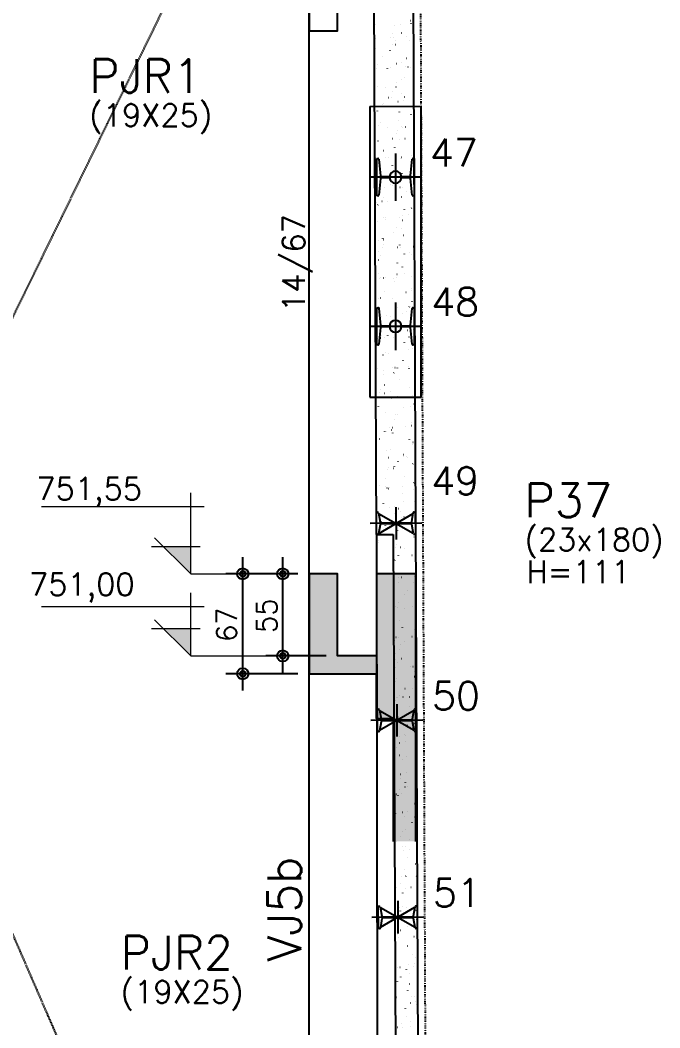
# Model space of a CAD drawing. Extents: x -40810 to 33675, y -2018 to 21213.
# Drawn here: x 18177 to 18606, y 663 to 1338 of the extents above; entities that cross this region are included whole.
import ezdxf

# ---------------------------------------------------------------- set-up
doc = ezdxf.new("R2010")
doc.units = 0
doc.linetypes.add('ESTILO_TQS_0003', pattern=[1.5, 0.5, -0.4, 0.1, -0.5])
doc.linetypes.add('TRAZO_HUECO', pattern=[0.75, 0.5, -0.25])
doc.layers.get('0').update_dxf_attribs({"color": 1, "lineweight": 9})
for name, color, linetype in [('1', 5, 'Continuous'), ('12', 3, 'Continuous'), ('18', 9, 'Continuous'), ('19', 5, 'Continuous'), ('20', 4, 'Continuous'), ('24', 5, 'ESTILO_TQS_0003'), ('241', 7, 'TRAZO_HUECO'), ('26', 1, 'Continuous'), ('30', 15, 'Continuous'), ('32', 4, 'Continuous'), ('4', 2, 'Continuous'), ('49', 20, 'Continuous'), ('51', 6, 'Continuous'), ('52', 21, 'Continuous'), ('8', 5, 'Continuous'), ('9', 3, 'Continuous')]:
    doc.layers.add(name, color=color, linetype=linetype)
doc.styles.get("Standard").update_dxf_attribs({"font": 'romans.shx', "width": 0.8})

# ---------------------------------------------------------------- blocks, each defined once
blk = doc.blocks.new('_H9EFD498501-003')
for p, q in [((3958.693888, 1806.747219), (3958.693888, 1806.747219)), ((3958.693888, 1806.747219), (3958.693888, 1806.747219)), ((3958.693888, 1806.747219), (3958.693888, 1806.747219)), ((3959.634405, 1804.037792), (3959.644194, 1804.11215)), ((3972.375254, 1803.697613), (3972.448476, 1803.713846)), ((3976.036364, 1804.509261), (3976.109586, 1804.525494)), ((3983.042066, 1806.852694), (3983.087723, 1806.912195)), ((3983.472821, 1805.029741), (3983.482611, 1805.104099)), ((3958.721222, 1800.670587), (3958.721222, 1800.670587)), ((3958.721222, 1800.670587), (3958.721222, 1800.670587)), ((3958.721222, 1800.670587), (3958.721222, 1800.670587)), ((3958.736746, 1797.219398), (3958.736746, 1797.219398)), ((3958.736746, 1797.219398), (3958.736746, 1797.219398)), ((3970.721508, 1798.213305), (3970.731298, 1798.287664)), ((3976.787043, 1798.700988), (3976.8327, 1798.76049)), ((3958.746553, 1795.039259), (3958.746553, 1795.039259)), ((3958.746553, 1795.039259), (3958.746553, 1795.039259)), ((3959.707538, 1795.081217), (3959.782466, 1795.084488)), ((3969.822901, 1795.522863), (3969.89783, 1795.526135)), ((3970.646162, 1790.698036), (3970.691819, 1790.757538)), ((3971.696116, 1795.604649), (3971.771045, 1795.607921)), ((3972.73114, 1790.885953), (3972.804362, 1790.902186)), ((3973.04316, 1793.821865), (3973.088817, 1793.881367)), ((3980.537693, 1795.990681), (3980.612622, 1795.993953)), ((3981.984822, 1793.727269), (3981.994612, 1793.801627)), ((3958.779149, 1787.792871), (3958.779149, 1787.792871)), ((3959.551144, 1787.964018), (3959.624366, 1787.980251)), ((3969.23351, 1786.910834), (3969.243299, 1786.985192)), ((3960.647255, 1777.667208), (3960.692912, 1777.726709)), ((3964.391138, 1782.546331), (3964.436795, 1782.605832)), ((3973.453138, 1778.155459), (3973.52636, 1778.171692)), ((3977.114248, 1778.967107), (3977.18747, 1778.98334)), ((3980.394035, 1781.644035), (3980.403824, 1781.718393)), ((3958.835319, 1775.305846), (3958.835319, 1775.305846)), ((3958.835319, 1775.305846), (3958.835319, 1775.305846)), ((3958.835319, 1775.305846), (3958.835319, 1775.305846)), ((3958.836969, 1774.939072), (3958.836969, 1774.939072)), ((3958.837076, 1774.915156), (3958.837076, 1774.915156)), ((3958.837076, 1774.915156), (3958.837076, 1774.915156)), ((3958.837076, 1774.915156), (3958.837076, 1774.915156)), ((3960.4083, 1775.007678), (3960.483229, 1775.01095)), ((3967.642722, 1774.8276), (3967.652511, 1774.901958)), ((3969.249877, 1775.39371), (3969.324806, 1775.396981)), ((3979.36524, 1775.835356), (3979.440169, 1775.838627)), ((3981.238456, 1775.917142), (3981.313384, 1775.920414)), ((3983.217296, 1775.455368), (3983.262953, 1775.51487)), ((3973.809024, 1765.343799), (3973.882247, 1765.360032)), ((3976.962272, 1767.303662), (3977.00793, 1767.363164)), ((3978.729826, 1769.003113), (3978.739615, 1769.077471)), ((3958.895004, 1762.03744), (3958.895004, 1762.03744)), ((3960.629028, 1762.421864), (3960.702251, 1762.438097)), ((3965.978513, 1762.186678), (3965.988302, 1762.261036)), ((3970.821392, 1759.300711), (3970.867049, 1759.360212)), ((3973.21839, 1762.424539), (3973.264047, 1762.484041)), ((3977.241827, 1757.700641), (3977.251616, 1757.775)), ((3958.927385, 1754.838885), (3958.927385, 1754.838885)), ((3958.927385, 1754.838885), (3958.927385, 1754.838885)), ((3958.927385, 1754.838885), (3958.927385, 1754.838885)), ((3964.490514, 1750.884206), (3964.500304, 1750.958565)), ((3964.566368, 1751.149005), (3964.612025, 1751.208507)), ((3968.077424, 1755.238385), (3968.152353, 1755.241656)), ((3969.950639, 1755.320171), (3970.025568, 1755.323442)), ((3974.531022, 1752.613304), (3974.604244, 1752.629537)), ((3978.192132, 1753.424953), (3978.265354, 1753.441186)), ((3978.792216, 1755.706203), (3978.867145, 1755.709474)), ((3958.952931, 1749.159725), (3958.952931, 1749.159725)), ((3958.952931, 1749.159725), (3958.952931, 1749.159725)), ((3958.952931, 1749.159725), (3958.952931, 1749.159725)), ((3958.97675, 1743.864474), (3958.97675, 1743.864474)), ((3958.97675, 1743.864474), (3958.97675, 1743.864474)), ((3958.97675, 1743.864474), (3958.97675, 1743.864474)), ((3960.822485, 1746.269882), (3960.868142, 1746.329384)), ((3975.651039, 1745.617407), (3975.660828, 1745.691766)), ((3983.392526, 1744.058042), (3983.438183, 1744.117544)), ((3959.010858, 1736.282009), (3959.010858, 1736.282009)), ((3961.706912, 1736.87971), (3961.780135, 1736.895943)), ((3962.899726, 1738.800972), (3962.909516, 1738.87533)), ((3974.886909, 1739.801645), (3974.960131, 1739.817878)), ((3977.137502, 1735.906337), (3977.183159, 1735.965838)), ((3959.017801, 1734.738698), (3959.017801, 1734.738698)), ((3959.017801, 1734.738698), (3959.017801, 1734.738698)), ((3967.5044, 1735.109231), (3967.579329, 1735.112503)), ((3973.393619, 1731.027214), (3973.439277, 1731.086715)), ((3973.98683, 1732.976485), (3973.99662, 1733.050844)), ((3977.619763, 1735.550877), (3977.694692, 1735.554149)), ((3979.492979, 1735.632664), (3979.567907, 1735.635935)), ((3959.068786, 1723.404294), (3959.068786, 1723.404294)), ((3959.068786, 1723.404294), (3959.068786, 1723.404294)), ((3959.068786, 1723.404294), (3959.068786, 1723.404294)), ((3961.235517, 1726.16005), (3961.245307, 1726.234408)), ((3970.996621, 1727.903385), (3971.042278, 1727.962887)), ((3975.608906, 1727.07115), (3975.682128, 1727.087383)), ((3979.270016, 1727.882799), (3979.343238, 1727.899032)), ((3964.741598, 1719.751679), (3964.787255, 1719.811181)), ((3972.498831, 1721.674014), (3972.508621, 1721.748372)), ((3983.659356, 1716.407215), (3983.669146, 1716.481573)), ((3959.108216, 1714.638511), (3959.108216, 1714.638511)), ((3959.108216, 1714.638511), (3959.108216, 1714.638511)), ((3959.108216, 1714.638511), (3959.108216, 1714.638511)), ((3959.118182, 1712.423101), (3959.118182, 1712.423101)), ((3959.118182, 1712.423101), (3959.118182, 1712.423101)), ((3959.118182, 1712.423101), (3959.118182, 1712.423101)), ((3959.126713, 1710.526578), (3959.196909, 1710.54214)), ((3959.128385, 1710.154792), (3959.128385, 1710.154792)), ((3959.128385, 1710.154792), (3959.128385, 1710.154792)), ((3959.128385, 1710.154792), (3959.128385, 1710.154792)), ((3959.747519, 1714.857579), (3959.757308, 1714.931937)), ((3960.997715, 1714.872556), (3961.043372, 1714.932058)), ((3962.784797, 1711.337556), (3962.858019, 1711.353789)), ((3966.331947, 1714.953906), (3966.406876, 1714.957178)), ((3968.205162, 1715.035692), (3968.280091, 1715.038964)), ((3970.908043, 1709.59078), (3970.917833, 1709.665138)), ((3975.964793, 1714.259491), (3976.038015, 1714.275724)), ((3977.046739, 1715.421724), (3977.121668, 1715.424995)), ((3983.567756, 1712.660717), (3983.613413, 1712.720218)), ((3977.312732, 1704.509011), (3977.358389, 1704.568513)), ((3980.3479, 1702.340645), (3980.421123, 1702.356877)), ((3981.995147, 1703.766293), (3982.004937, 1703.840651)), ((3959.18464, 1697.648863), (3959.18464, 1697.648863)), ((3959.18464, 1697.648863), (3959.18464, 1697.648863)), ((3959.479573, 1697.714248), (3959.552795, 1697.730481)), ((3969.243835, 1696.949858), (3969.253624, 1697.024216)), ((3971.171851, 1696.506059), (3971.217508, 1696.565561)), ((3973.568849, 1699.629888), (3973.614506, 1699.68939)), ((3975.874286, 1695.266399), (3975.949215, 1695.26967)), ((3976.68679, 1701.528996), (3976.760012, 1701.545229)), ((3977.747502, 1695.348185), (3977.82243, 1695.351457)), ((3959.198632, 1694.538324), (3959.198632, 1694.538324)), ((3959.198632, 1694.538324), (3959.198632, 1694.538324)), ((3965.758923, 1694.824753), (3965.833852, 1694.828024)), ((3977.042677, 1688.717336), (3977.115899, 1688.733569)), ((3980.507149, 1692.463821), (3980.516938, 1692.53818)), ((3959.242567, 1684.771147), (3959.242567, 1684.771147)), ((3959.242567, 1684.771147), (3959.242567, 1684.771147)), ((3959.242567, 1684.771147), (3959.242567, 1684.771147)), ((3960.201571, 1684.983753), (3960.274793, 1684.999986)), ((3961.172945, 1683.475231), (3961.218602, 1683.534732)), ((3963.862681, 1685.795402), (3963.935903, 1685.811635)), ((3964.916828, 1688.354354), (3964.962485, 1688.413855)), ((3967.755836, 1685.647386), (3967.765625, 1685.721745)), ((3959.259613, 1680.981729), (3959.259613, 1680.981729)), ((3959.259613, 1680.981729), (3959.259613, 1680.981729)), ((3959.259613, 1680.981729), (3959.259613, 1680.981729)), ((3975.301262, 1675.137245), (3975.376191, 1675.140517)), ((3977.764674, 1675.986842), (3977.837897, 1676.003075)), ((3978.916361, 1680.380587), (3978.92615, 1680.454946)), ((3981.425784, 1676.79849), (3981.499007, 1676.814723)), ((3983.742986, 1681.263391), (3983.788643, 1681.322893)), ((3959.289048, 1674.438137), (3959.289048, 1674.438137)), ((3959.289048, 1674.438137), (3959.289048, 1674.438137)), ((3959.289048, 1674.438137), (3959.289048, 1674.438137)), ((3959.300495, 1671.893432), (3959.300495, 1671.893432)), ((3959.300495, 1671.893432), (3959.300495, 1671.893432)), ((3960.557457, 1672.172094), (3960.63068, 1672.188327)), ((3964.58647, 1674.669428), (3964.661399, 1674.672699)), ((3966.165048, 1673.564152), (3966.174837, 1673.63851)), ((3966.459685, 1674.751214), (3966.534614, 1674.754485)), ((3973.744079, 1668.232563), (3973.789736, 1668.292064)), ((3977.487962, 1673.111686), (3977.533619, 1673.171187)), ((3971.347081, 1665.108734), (3971.392738, 1665.168235)), ((3977.252152, 1667.739665), (3977.261941, 1667.814024)), ((3978.120561, 1663.175182), (3978.193783, 1663.191415)), ((3959.358422, 1659.015716), (3959.358422, 1659.015716)), ((3959.358422, 1659.015716), (3959.358422, 1659.015716)), ((3959.358422, 1659.015716), (3959.358422, 1659.015716)), ((3961.279455, 1659.441599), (3961.352677, 1659.457832)), ((3964.500839, 1660.92323), (3964.510628, 1660.997588)), ((3964.940565, 1660.253247), (3965.013787, 1660.26948)), ((3965.092057, 1656.957028), (3965.137714, 1657.01653)), ((3974.128809, 1654.98192), (3974.203738, 1654.985192)), ((3975.764153, 1656.437194), (3975.773942, 1656.511552)), ((3976.002025, 1655.063707), (3976.076953, 1655.066978)), ((3984.843601, 1655.449738), (3984.91853, 1655.45301)), ((3959.379464, 1654.33795), (3959.379464, 1654.33795)), ((3959.379464, 1654.33795), (3959.379464, 1654.33795)), ((3959.401045, 1649.540356), (3959.401045, 1649.540356)), ((3959.401045, 1649.540356), (3959.401045, 1649.540356)), ((3959.401045, 1649.540356), (3959.401045, 1649.540356)), ((3961.348175, 1652.077905), (3961.393832, 1652.137407)), ((3963.01284, 1649.620758), (3963.02263, 1649.695117)), ((3964.013446, 1654.540274), (3964.088375, 1654.543546)), ((3978.842559, 1650.444688), (3978.915781, 1650.460921)), ((3982.503669, 1651.256336), (3982.576891, 1651.272569)), ((3983.918215, 1649.866065), (3983.963873, 1649.925567)), ((3959.416349, 1646.138001), (3959.416349, 1646.138001)), ((3959.416349, 1646.138001), (3959.416349, 1646.138001)), ((3961.635341, 1646.629939), (3961.708564, 1646.646172)), ((3974.173365, 1644.35396), (3974.183155, 1644.428318)), ((3977.663192, 1641.71436), (3977.708849, 1641.773861)), ((3961.422052, 1637.537524), (3961.431842, 1637.611883)), ((3964.714208, 1634.466735), (3964.789137, 1634.470007)), ((3966.018449, 1634.711093), (3966.091671, 1634.727326)), ((3973.555785, 1634.852767), (3973.630714, 1634.856038)), ((3973.919309, 1636.835237), (3973.964966, 1636.894738)), ((3979.198445, 1637.633028), (3979.271667, 1637.649261)), ((3983.671148, 1635.294413), (3983.746077, 1635.297685)), ((3985.260469, 1638.529473), (3985.270258, 1638.603831)), ((3959.46988, 1634.237763), (3959.46988, 1634.237763)), ((3959.46988, 1634.237763), (3959.46988, 1634.237763)), ((3959.46988, 1634.237763), (3959.46988, 1634.237763)), ((3959.474276, 1633.260285), (3959.474276, 1633.260285)), ((3959.474276, 1633.260285), (3959.474276, 1633.260285)), ((3959.474276, 1633.260285), (3959.474276, 1633.260285)), ((3962.357339, 1633.899445), (3962.430561, 1633.915678)), ((3962.840993, 1634.384949), (3962.915922, 1634.38822)), ((3971.522311, 1633.711408), (3971.567968, 1633.77091)), ((3972.509156, 1631.713038), (3972.518946, 1631.787396)), ((3959.520024, 1623.090185), (3959.520024, 1623.090185)), ((3959.757844, 1624.896602), (3959.767633, 1624.970961)), ((3962.713226, 1621.087785), (3962.786448, 1621.104018)), ((3965.267287, 1625.559703), (3965.312944, 1625.619204)), ((3979.920443, 1624.902533), (3979.993665, 1624.918766)), ((3983.581553, 1625.714182), (3983.654775, 1625.730415)), ((3983.77247, 1627.227001), (3983.78226, 1627.30136)), ((3959.532204, 1620.38257), (3959.532204, 1620.38257)), ((3959.532204, 1620.38257), (3959.532204, 1620.38257)), ((3959.542476, 1618.098983), (3959.542476, 1618.098983)), ((3959.542476, 1618.098983), (3959.542476, 1618.098983)), ((3959.542476, 1618.098983), (3959.542476, 1618.098983)), ((3961.523404, 1620.680579), (3961.569062, 1620.740081)), ((3962.267969, 1614.255796), (3962.342897, 1614.259067)), ((3971.021158, 1620.410566), (3971.030947, 1620.484924)), ((3972.383332, 1614.697442), (3972.458261, 1614.700713)), ((3974.256548, 1614.779228), (3974.331476, 1614.7825)), ((3982.181682, 1615.143767), (3982.191472, 1615.218125)), ((3983.098124, 1615.16526), (3983.173053, 1615.168531)), ((3984.093445, 1618.46874), (3984.139102, 1618.528241)), ((3959.560295, 1614.137576), (3959.560295, 1614.137576)), ((3959.560295, 1614.137576), (3959.560295, 1614.137576)), ((3959.590131, 1607.504854), (3959.590131, 1607.504854)), ((3959.590131, 1607.504854), (3959.590131, 1607.504854)), ((3959.590131, 1607.504854), (3959.590131, 1607.504854)), ((3963.435223, 1608.35729), (3963.508445, 1608.373523)), ((3967.096333, 1609.168939), (3967.169555, 1609.185172)), ((3969.43037, 1608.327332), (3969.440159, 1608.40169)), ((3977.838422, 1610.317034), (3977.884079, 1610.376536)), ((3980.276329, 1612.090874), (3980.349552, 1612.107107)), ((3971.697541, 1602.314082), (3971.743198, 1602.373584)), ((3974.094539, 1605.437911), (3974.140196, 1605.497413)), ((3980.517473, 1602.502845), (3980.527263, 1602.577204)), ((3959.648058, 1594.627139), (3959.648058, 1594.627139)), ((3959.648058, 1594.627139), (3959.648058, 1594.627139)), ((3959.650711, 1594.037389), (3959.650711, 1594.037389)), ((3959.650711, 1594.037389), (3959.650711, 1594.037389)), ((3959.650711, 1594.037389), (3959.650711, 1594.037389)), ((3961.095516, 1594.10047), (3961.170444, 1594.103742)), ((3962.968731, 1594.182257), (3963.04366, 1594.185528)), ((3963.79111, 1595.545631), (3963.864332, 1595.561864)), ((3965.442517, 1594.162377), (3965.488174, 1594.221878)), ((3967.766161, 1595.68641), (3967.77595, 1595.760768)), ((3971.810308, 1594.568288), (3971.885237, 1594.57156)), ((3980.998327, 1599.360379), (3981.071549, 1599.376612)), ((3981.925671, 1595.009935), (3982.0006, 1595.013206)), ((3983.798887, 1595.091721), (3983.873815, 1595.094992)), ((3984.659437, 1600.172028), (3984.732659, 1600.188261)), ((3961.698634, 1589.283254), (3961.744291, 1589.342755)), ((3979.029475, 1591.200374), (3979.039264, 1591.274732)), ((3959.683907, 1586.657611), (3959.683907, 1586.657611)), ((3959.683907, 1586.657611), (3959.683907, 1586.657611)), ((3959.683907, 1586.657611), (3959.683907, 1586.657611)), ((3959.705986, 1581.749423), (3959.705986, 1581.749423)), ((3959.705986, 1581.749423), (3959.705986, 1581.749423)), ((3959.705986, 1581.749423), (3959.705986, 1581.749423)), ((3964.513107, 1582.815136), (3964.58633, 1582.831369)), ((3966.278162, 1584.383938), (3966.287951, 1584.458297)), ((3968.174217, 1583.626785), (3968.24744, 1583.643018)), ((3981.354213, 1586.54872), (3981.427436, 1586.564953)), ((3984.268675, 1587.071414), (3984.314332, 1587.130916)), ((3959.741127, 1573.937202), (3959.741127, 1573.937202)), ((3959.741127, 1573.937202), (3959.741127, 1573.937202)), ((3960.522492, 1573.971317), (3960.59742, 1573.974588)), ((3970.637855, 1574.412963), (3970.712784, 1574.416235)), ((3972.51107, 1574.49475), (3972.585999, 1574.498021)), ((3974.269769, 1574.040586), (3974.315426, 1574.100087)), ((3977.438687, 1579.117139), (3977.448476, 1579.191498)), ((3978.013651, 1578.919709), (3978.059309, 1578.97921)), ((3981.352647, 1574.880781), (3981.427576, 1574.884053)), ((3982.076211, 1573.818225), (3982.149433, 1573.834458)), ((3985.737321, 1574.629873), (3985.738248, 1574.630079)), ((3959.763913, 1568.871707), (3959.763913, 1568.871707)), ((3959.763913, 1568.871707), (3959.763913, 1568.871707)), ((3964.687374, 1572.300704), (3964.697164, 1572.375063)), ((3964.868994, 1570.003477), (3964.942216, 1570.01971)), ((3971.872771, 1570.916757), (3971.918428, 1570.976258)), ((3965.617747, 1562.765051), (3965.663404, 1562.824553)), ((3975.774478, 1566.476217), (3975.784267, 1566.550576)), ((3982.432098, 1561.006565), (3982.50532, 1561.022798)), ((3959.82184, 1555.993992), (3959.82184, 1555.993992)), ((3959.82184, 1555.993992), (3959.82184, 1555.993992)), ((3959.82184, 1555.993992), (3959.82184, 1555.993992)), ((3959.825339, 1555.216238), (3959.825339, 1555.216238)), ((3959.825339, 1555.216238), (3959.825339, 1555.216238)), ((3959.825339, 1555.216238), (3959.825339, 1555.216238)), ((3959.831543, 1553.837015), (3959.831543, 1553.837015)), ((3961.223254, 1553.897778), (3961.298183, 1553.90105)), ((3961.873864, 1557.885928), (3961.919521, 1557.94543)), ((3963.023165, 1559.659782), (3963.032955, 1559.734141)), ((3965.590992, 1557.272982), (3965.664214, 1557.289215)), ((3969.252102, 1558.084631), (3969.325324, 1558.100864)), ((3970.064831, 1554.28381), (3970.13976, 1554.287081)), ((3974.286479, 1555.173746), (3974.296269, 1555.248104)), ((3980.180194, 1554.725456), (3980.255123, 1554.728728)), ((3982.05341, 1554.807242), (3982.128338, 1554.810514)), ((3984.443905, 1555.674089), (3984.489562, 1555.73359)), ((3961.535166, 1548.357311), (3961.544956, 1548.431669)), ((3978.188881, 1547.522383), (3978.234538, 1547.581885)), ((3983.154095, 1548.276071), (3983.227317, 1548.292304)), ((3985.447004, 1549.906947), (3985.456793, 1549.981305)), ((3959.879767, 1543.116276), (3959.879767, 1543.116276)), ((3959.879767, 1543.116276), (3959.879767, 1543.116276)), ((3965.946878, 1544.461322), (3966.0201, 1544.477555)), ((3972.695691, 1543.090512), (3972.705481, 1543.16487)), ((3974.444999, 1542.64326), (3974.490656, 1542.702761)), ((3959.911663, 1536.025579), (3959.911663, 1536.025579)), ((3959.911663, 1536.025579), (3959.911663, 1536.025579)), ((3959.921959, 1533.736828), (3959.921959, 1533.736828)), ((3959.921959, 1533.736828), (3959.921959, 1533.736828)), ((3959.921959, 1533.736828), (3959.921959, 1533.736828)), ((3959.944379, 1536.274077), (3959.954168, 1536.348435)), ((3968.892378, 1534.128485), (3968.967307, 1534.131756)), ((3970.765593, 1534.210271), (3970.840522, 1534.213543)), ((3972.048, 1539.519431), (3972.093658, 1539.578933)), ((3979.60717, 1534.596303), (3979.682099, 1534.599574)), ((3983.509982, 1535.464411), (3983.583204, 1535.480644)), ((3983.782795, 1537.266025), (3983.792584, 1537.340383)), ((3959.937695, 1530.238561), (3959.937695, 1530.238561)), ((3959.937695, 1530.238561), (3959.937695, 1530.238561)), ((3959.937695, 1530.238561), (3959.937695, 1530.238561)), ((3962.049094, 1526.488603), (3962.094751, 1526.548104)), ((3965.792977, 1531.367726), (3965.838634, 1531.427227)), ((3966.668876, 1531.730828), (3966.742098, 1531.747061)), ((3970.329986, 1532.542476), (3970.403208, 1532.558709)), ((3971.031482, 1530.44959), (3971.041272, 1530.523948)), ((3959.96677, 1523.774865), (3959.96677, 1523.774865)), ((3959.96677, 1523.774865), (3959.96677, 1523.774865)), ((3959.96677, 1523.774865), (3959.96677, 1523.774865)), ((3982.294796, 1525.963554), (3982.304586, 1526.037912)), ((3984.231979, 1522.733916), (3984.305202, 1522.750149)), ((3984.619135, 1524.276763), (3984.664792, 1524.336264)), ((3959.995622, 1517.360845), (3959.995622, 1517.360845)), ((3959.995622, 1517.360845), (3959.995622, 1517.360845)), ((3960.012374, 1513.636641), (3960.012374, 1513.636641)), ((3960.012374, 1513.636641), (3960.012374, 1513.636641)), ((3967.024762, 1518.919168), (3967.097984, 1518.935401)), ((3968.319354, 1513.999331), (3968.394283, 1514.002603)), ((3969.543484, 1519.147118), (3969.553273, 1519.221477)), ((3978.364111, 1516.125057), (3978.409768, 1516.184559)), ((3978.434717, 1514.440978), (3978.509646, 1514.444249)), ((3980.307933, 1514.522764), (3980.382861, 1514.526035)), ((3980.704008, 1513.880319), (3980.713798, 1513.954678)), ((3967.74676, 1506.188674), (3967.819982, 1506.204907)), ((3967.952696, 1507.063884), (3967.962485, 1507.138243)), ((3971.40787, 1507.000322), (3971.481092, 1507.016555)), ((3972.22323, 1508.122106), (3972.268887, 1508.181607)), ((3974.620228, 1511.245934), (3974.665885, 1511.305436)), ((3984.587866, 1509.922257), (3984.661088, 1509.93849)), ((3960.053549, 1504.48313), (3960.053549, 1504.48313)), ((3960.053549, 1504.48313), (3960.053549, 1504.48313)), ((3960.053549, 1504.48313), (3960.053549, 1504.48313)), ((3965.968207, 1499.9704), (3966.013864, 1500.029901)), ((3979.039799, 1501.239397), (3979.049589, 1501.313756)), ((3960.10279, 1493.536454), (3960.10279, 1493.536454)), ((3960.10279, 1493.536454), (3960.10279, 1493.536454)), ((3960.10279, 1493.536454), (3960.10279, 1493.536454)), ((3962.224324, 1495.091277), (3962.269981, 1495.150778)), ((3966.288487, 1494.422962), (3966.298276, 1494.497321)), ((3967.146901, 1493.844006), (3967.22183, 1493.847278)), ((3968.102646, 1493.377014), (3968.175869, 1493.393247)), ((3969.020116, 1493.925793), (3969.095045, 1493.929064)), ((3977.861693, 1494.311824), (3977.936622, 1494.315096)), ((3984.794365, 1492.879437), (3984.840022, 1492.938939)), ((3985.309864, 1497.191762), (3985.383086, 1497.207995)), ((3960.108201, 1492.333493), (3960.108201, 1492.333493)), ((3960.108201, 1492.333493), (3960.108201, 1492.333493)), ((3960.108201, 1492.333493), (3960.108201, 1492.333493)), ((3960.111476, 1491.605414), (3960.111476, 1491.605414)), ((3960.111476, 1491.605414), (3960.111476, 1491.605414)), ((3977.551801, 1489.936926), (3977.56159, 1490.011284)), ((3964.800488, 1483.120491), (3964.810278, 1483.194849)), ((3968.824644, 1480.646519), (3968.897866, 1480.662752)), ((3972.485754, 1481.458168), (3972.558976, 1481.474401)), ((3974.795458, 1479.848609), (3974.841115, 1479.90811)), ((3978.539341, 1484.727732), (3978.584998, 1484.787233)), ((3985.66575, 1484.380103), (3985.738972, 1484.396336)), ((3960.169404, 1478.727699), (3960.169404, 1478.727699)), ((3960.169404, 1478.727699), (3960.169404, 1478.727699)), ((3960.169404, 1478.727699), (3960.169404, 1478.727699)), ((3960.193206, 1473.436267), (3960.193206, 1473.436267)), ((3960.193206, 1473.436267), (3960.193206, 1473.436267)), ((3966.573877, 1473.714853), (3966.648806, 1473.718124)), ((3972.39846, 1476.72478), (3972.444117, 1476.784281)), ((3975.961013, 1477.853692), (3975.970802, 1477.92805)), ((3976.68924, 1474.156499), (3976.764169, 1474.159771)), ((3978.562456, 1474.238285), (3978.637384, 1474.241557)), ((3960.227331, 1465.849983), (3960.227331, 1465.849983)), ((3960.227331, 1465.849983), (3960.227331, 1465.849983)), ((3963.2097, 1471.037257), (3963.21949, 1471.111615)), ((3966.143436, 1468.573074), (3966.189094, 1468.632576)), ((3969.180531, 1467.83486), (3969.253753, 1467.851093)), ((3960.249633, 1460.89212), (3960.249633, 1460.89212)), ((3960.249633, 1460.89212), (3960.249633, 1460.89212)), ((3960.249633, 1460.89212), (3960.249633, 1460.89212)), ((3962.399554, 1463.693951), (3962.445211, 1463.753453)), ((3974.296804, 1465.21277), (3974.306593, 1465.287128)), ((3984.969595, 1461.482112), (3985.015252, 1461.541613)), ((3985.560118, 1460.726734), (3985.569907, 1460.801092)), ((3961.410061, 1457.367638), (3961.410061, 1457.367638)), ((3961.545491, 1458.396335), (3961.555281, 1458.470693)), ((3971.274463, 1455.408516), (3971.274463, 1455.408516)), ((3971.281625, 1453.816263), (3971.281625, 1453.816263)), ((3971.281625, 1453.816263), (3971.281625, 1453.816263)), ((3972.808805, 1453.910298), (3972.818595, 1453.984657)), ((3973.563638, 1455.916014), (3973.63686, 1455.932247)), ((3976.116216, 1454.027346), (3976.191145, 1454.030617)), ((3978.714571, 1453.330406), (3978.760228, 1453.389908)), ((3986.231579, 1454.468992), (3986.278757, 1454.471052)), ((3972.57369, 1445.327454), (3972.619347, 1445.386956)), ((3974.970688, 1448.451283), (3975.016345, 1448.510785)), ((3983.96933, 1448.643499), (3983.979119, 1448.717858)), ((3971.327117, 1443.702889), (3971.327117, 1443.702889)), ((3971.327117, 1443.702889), (3971.327117, 1443.702889)), ((3971.331671, 1442.690354), (3971.331671, 1442.690354)), ((3971.331671, 1442.690354), (3971.331671, 1442.690354)), ((3971.331671, 1442.690354), (3971.331671, 1442.690354)), ((3971.332389, 1442.5308), (3971.332389, 1442.5308)), ((3971.332389, 1442.5308), (3971.332389, 1442.5308)), ((3971.332389, 1442.5308), (3971.332389, 1442.5308)), ((3971.372039, 1433.716076), (3971.372039, 1433.716076)), ((3971.372039, 1433.716076), (3971.372039, 1433.716076)), ((3971.372039, 1433.716076), (3971.372039, 1433.716076)), ((3974.943763, 1433.872021), (3975.018692, 1433.875292)), ((3976.816979, 1433.953807), (3976.891907, 1433.957078)), ((3982.305121, 1436.002577), (3982.31491, 1436.076936)), ((3985.658555, 1434.339838), (3985.733484, 1434.34311)), ((3971.390316, 1429.653084), (3971.390316, 1429.653084)), ((3974.641522, 1430.37386), (3974.714745, 1430.390092)), ((3985.144824, 1430.084786), (3985.190481, 1430.144288)), ((3978.889801, 1421.93308), (3978.935458, 1421.992582)), ((3980.817122, 1424.700106), (3980.826912, 1424.774464)), ((3971.448242, 1416.775369), (3971.448242, 1416.775369)), ((3971.448242, 1416.775369), (3971.448242, 1416.775369)), ((3971.448242, 1416.775369), (3971.448242, 1416.775369)), ((3971.462454, 1413.615889), (3971.462454, 1413.615889)), ((3971.462454, 1413.615889), (3971.462454, 1413.615889)), ((3971.468546, 1412.261513), (3971.468546, 1412.261513)), ((3971.468546, 1412.261513), (3971.468546, 1412.261513)), ((3972.74892, 1413.930129), (3972.794577, 1413.98963)), ((3974.370739, 1413.742867), (3974.445668, 1413.746139)), ((3975.145918, 1417.053957), (3975.191575, 1417.113459)), ((3979.226334, 1412.616872), (3979.236124, 1412.69123)), ((3984.486102, 1414.184513), (3984.561031, 1414.187785)), ((3986.359318, 1414.2663), (3986.434246, 1414.269571)), ((3975.719406, 1404.831705), (3975.792629, 1404.847938)), ((3971.506168, 1403.897653), (3971.506168, 1403.897653)), ((3971.506168, 1403.897653), (3971.506168, 1403.897653)), ((3971.506168, 1403.897653), (3971.506168, 1403.897653)), ((3972.058296, 1404.020057), (3972.131519, 1404.03629)), ((3977.562125, 1399.97595), (3977.571915, 1400.050308)), ((3985.320054, 1398.68746), (3985.365711, 1398.746962)), ((3971.552868, 1393.515702), (3971.552868, 1393.515702)), ((3971.552868, 1393.515702), (3971.552868, 1393.515702)), ((3971.552868, 1393.515702), (3971.552868, 1393.515702)), ((3973.198286, 1393.587542), (3973.273215, 1393.590813)), ((3975.071502, 1393.669328), (3975.14643, 1393.6726)), ((3983.913078, 1394.05536), (3983.988007, 1394.058631)), ((3971.564095, 1391.019937), (3971.564095, 1391.019937)), ((3971.564095, 1391.019937), (3971.564095, 1391.019937)), ((3972.414183, 1391.208397), (3972.487405, 1391.22463)), ((3975.321148, 1385.656632), (3975.366805, 1385.716133)), ((3976.074127, 1388.673478), (3976.083916, 1388.747837)), ((3979.065031, 1390.535755), (3979.110688, 1390.595256)), ((3971.609975, 1380.820138), (3971.609975, 1380.820138)), ((3971.609975, 1380.820138), (3971.609975, 1380.820138)), ((3971.622021, 1378.142221), (3971.622021, 1378.142221)), ((3971.622021, 1378.142221), (3971.622021, 1378.142221)), ((3971.622021, 1378.142221), (3971.622021, 1378.142221)), ((3972.92415, 1382.532803), (3972.969807, 1382.592305)), ((3973.136181, 1378.477903), (3973.209403, 1378.494136)), ((3976.797291, 1379.289551), (3976.870513, 1379.305784)), ((3971.643283, 1373.415514), (3971.643283, 1373.415514)), ((3971.643283, 1373.415514), (3971.643283, 1373.415514)), ((3972.625262, 1373.458389), (3972.700191, 1373.46166)), ((3974.483339, 1376.590244), (3974.493128, 1376.664602)), ((3982.740625, 1373.900035), (3982.815554, 1373.903306)), ((3984.613841, 1373.981821), (3984.688769, 1373.985093)), ((3971.679948, 1365.264506), (3971.679948, 1365.264506)), ((3971.679948, 1365.264506), (3971.679948, 1365.264506)), ((3973.492067, 1365.666243), (3973.565289, 1365.682476)), ((3985.495284, 1367.290135), (3985.540941, 1367.349636)), ((3985.570442, 1370.765757), (3985.580232, 1370.840116)), ((3972.81913, 1363.949322), (3972.828919, 1364.023681)), ((3979.24026, 1359.138429), (3979.285917, 1359.197931)), ((3984.082444, 1359.463286), (3984.092233, 1359.537644)), ((3971.723305, 1355.625704), (3971.723305, 1355.625704)), ((3971.733697, 1353.315327), (3971.733697, 1353.315327)), ((3971.737874, 1352.38679), (3971.737874, 1352.38679)), ((3971.737874, 1352.38679), (3971.737874, 1352.38679)), ((3971.737874, 1352.38679), (3971.737874, 1352.38679)), ((3973.099379, 1351.135477), (3973.145037, 1351.194979)), ((3973.326025, 1353.38485), (3973.400953, 1353.388121)), ((3974.214065, 1352.935748), (3974.287287, 1352.951981)), ((3975.496378, 1354.259306), (3975.542035, 1354.318808)), ((3977.875175, 1353.747397), (3977.948397, 1353.76363)), ((3982.167601, 1353.770881), (3982.24253, 1353.774153)), ((3971.751405, 1349.378762), (3971.751405, 1349.378762)), ((3971.751405, 1349.378762), (3971.751405, 1349.378762)), ((3982.491656, 1347.380052), (3982.501445, 1347.45441)), ((3971.7958, 1339.509074), (3971.7958, 1339.509074)), ((3971.7958, 1339.509074), (3971.7958, 1339.509074)), ((3974.569951, 1340.124089), (3974.643174, 1340.140322)), ((3971.824112, 1333.21514), (3971.824112, 1333.21514)), ((3971.824112, 1333.21514), (3971.824112, 1333.21514)), ((3971.824112, 1333.21514), (3971.824112, 1333.21514)), ((3980.827447, 1334.73913), (3980.837236, 1334.813488)), ((3980.995148, 1333.615556), (3981.070077, 1333.618828)), ((3982.868364, 1333.697343), (3982.943292, 1333.700614)), ((3985.670514, 1335.892809), (3985.716171, 1335.952311)), ((3971.853727, 1326.631359), (3971.853727, 1326.631359)), ((3971.853727, 1326.631359), (3971.853727, 1326.631359)), ((3971.853727, 1326.631359), (3971.853727, 1326.631359)), ((3975.291949, 1327.393594), (3975.365171, 1327.409827)), ((3978.953059, 1328.205243), (3979.026281, 1328.221476)), ((3979.41549, 1327.741104), (3979.461147, 1327.800605)), ((3971.892834, 1317.937387), (3971.892834, 1317.937387)), ((3971.892834, 1317.937387), (3971.892834, 1317.937387)), ((3973.274609, 1319.738152), (3973.320266, 1319.797653)), ((3975.671607, 1322.861981), (3975.717265, 1322.921482)), ((3979.339448, 1323.436658), (3979.349238, 1323.511017)), ((3971.911653, 1313.753643), (3971.911653, 1313.753643)), ((3971.911653, 1313.753643), (3971.911653, 1313.753643)), ((3971.914526, 1313.114953), (3971.914526, 1313.114953)), ((3971.914526, 1313.114953), (3971.914526, 1313.114953)), ((3975.647835, 1314.581935), (3975.721058, 1314.598168)), ((3977.74866, 1311.353424), (3977.75845, 1311.427782)), ((3980.422124, 1313.486403), (3980.497053, 1313.489674)), ((3985.845744, 1304.495484), (3985.891401, 1304.554985)), ((3971.96958, 1300.875927), (3971.96958, 1300.875927)), ((3971.96958, 1300.875927), (3971.96958, 1300.875927)), ((3971.96958, 1300.875927), (3971.96958, 1300.875927)), ((3976.084451, 1298.712502), (3976.094241, 1298.78686)), ((3976.369833, 1301.85144), (3976.443055, 1301.867673)), ((3980.030943, 1302.663088), (3980.104165, 1302.679321)), ((3972.004941, 1293.014766), (3972.004941, 1293.014766)), ((3972.004941, 1293.014766), (3972.004941, 1293.014766)), ((3972.004941, 1293.014766), (3972.004941, 1293.014766)), ((3975.846837, 1291.464655), (3975.892494, 1291.524156)), ((3979.249671, 1293.331078), (3979.3246, 1293.334349)), ((3979.59072, 1296.343778), (3979.636377, 1296.403279)), ((3981.122887, 1293.412864), (3981.197815, 1293.416136)), ((3972.027506, 1287.998211), (3972.027506, 1287.998211)), ((3972.027506, 1287.998211), (3972.027506, 1287.998211)), ((3972.034263, 1286.496012), (3972.034263, 1286.496012)), ((3972.034263, 1286.496012), (3972.034263, 1286.496012)), ((3973.449839, 1288.340826), (3973.495496, 1288.400328)), ((3974.596453, 1287.410031), (3974.606242, 1287.484389)), ((3976.72572, 1289.03978), (3976.798942, 1289.056013)), ((3981.108827, 1277.120934), (3981.182049, 1277.137167)), ((3985.756977, 1282.143232), (3985.766767, 1282.21759)), ((3972.085432, 1275.120496), (3972.085432, 1275.120496)), ((3972.085432, 1275.120496), (3972.085432, 1275.120496)), ((3972.085432, 1275.120496), (3972.085432, 1275.120496)), ((3972.095355, 1272.914579), (3972.095355, 1272.914579)), ((3972.095355, 1272.914579), (3972.095355, 1272.914579)), ((3973.005665, 1275.326796), (3973.015454, 1275.401155)), ((3977.447717, 1276.309286), (3977.520939, 1276.325519)), ((3978.676647, 1273.201924), (3978.751576, 1273.205196)), ((3986.020974, 1273.098158), (3986.066631, 1273.157659)), ((3972.114938, 1268.561055), (3972.114938, 1268.561055)), ((3972.114938, 1268.561055), (3972.114938, 1268.561055)), ((3977.803604, 1263.497626), (3977.876826, 1263.513859)), ((3979.76595, 1264.946452), (3979.811607, 1265.005954)), ((3984.092768, 1269.50231), (3984.102558, 1269.576668)), ((3972.143359, 1262.24278), (3972.143359, 1262.24278)), ((3972.143359, 1262.24278), (3972.143359, 1262.24278)), ((3973.625069, 1256.9435), (3973.670726, 1257.003002)), ((3976.022067, 1260.067329), (3976.067724, 1260.126831)), ((3982.60477, 1258.199838), (3982.614559, 1258.274197)), ((3972.175692, 1255.054636), (3972.175692, 1255.054636)), ((3972.175692, 1255.054636), (3972.175692, 1255.054636)), ((3972.185769, 1252.814392), (3972.185769, 1252.814392)), ((3972.185769, 1252.814392), (3972.185769, 1252.814392)), ((3972.185769, 1252.814392), (3972.185769, 1252.814392)), ((3977.504194, 1253.046599), (3977.579123, 1253.049871)), ((3978.525601, 1250.767131), (3978.598824, 1250.783364)), ((3979.37741, 1253.128386), (3979.452338, 1253.131657)), ((3982.186711, 1251.57878), (3982.259934, 1251.595013)), ((3972.201285, 1249.365064), (3972.201285, 1249.365064)), ((3972.201285, 1249.365064), (3972.201285, 1249.365064)), ((3972.201285, 1249.365064), (3972.201285, 1249.365064)), ((3981.013982, 1246.116604), (3981.023771, 1246.190962)), ((3972.259212, 1236.487349), (3972.259212, 1236.487349)), ((3972.259212, 1236.487349), (3972.259212, 1236.487349)), ((3978.881488, 1237.955472), (3978.95471, 1237.971705)), ((3986.196203, 1241.700832), (3986.241861, 1241.760334)), ((3972.276184, 1232.714205), (3972.276184, 1232.714205)), ((3972.276184, 1232.714205), (3972.276184, 1232.714205)), ((3976.93117, 1232.917446), (3977.006099, 1232.920717)), ((3979.349773, 1233.475682), (3979.359562, 1233.55004)), ((3979.94118, 1233.549127), (3979.986837, 1233.608628)), ((3987.046533, 1233.359092), (3987.121462, 1233.362364)), ((3972.317122, 1223.613261), (3972.317122, 1223.613261)), ((3972.317122, 1223.613261), (3972.317122, 1223.613261)), ((3972.317138, 1223.609633), (3972.317138, 1223.609633)), ((3972.317138, 1223.609633), (3972.317138, 1223.609633)), ((3972.317138, 1223.609633), (3972.317138, 1223.609633)), ((3973.800299, 1225.546175), (3973.845956, 1225.605676)), ((3976.197297, 1228.670004), (3976.242954, 1228.729505)), ((3979.603486, 1225.224977), (3979.676708, 1225.24121)), ((3983.264596, 1226.036626), (3983.337818, 1226.052859)), ((3977.861774, 1222.173211), (3977.871564, 1222.247569)), ((3972.366598, 1212.614018), (3972.366598, 1212.614018)), ((3972.366598, 1212.614018), (3972.366598, 1212.614018)), ((3972.366598, 1212.614018), (3972.366598, 1212.614018)), ((3972.375064, 1210.731917), (3972.375064, 1210.731917)), ((3972.375064, 1210.731917), (3972.375064, 1210.731917)), ((3975.758717, 1212.762121), (3975.833646, 1212.765392)), ((3976.270986, 1210.089976), (3976.280776, 1210.164335)), ((3977.631933, 1212.843907), (3977.706861, 1212.847179)), ((3979.959372, 1212.413318), (3980.032594, 1212.429551)), ((3986.371433, 1210.303507), (3986.41709, 1210.363008)), ((3986.473509, 1213.229939), (3986.548438, 1213.23321)), ((3980.11641, 1202.151801), (3980.162067, 1202.211303)), ((3987.35809, 1204.26549), (3987.367879, 1204.339848)), ((3972.432991, 1197.854201), (3972.432991, 1197.854201)), ((3972.432991, 1197.854201), (3972.432991, 1197.854201)), ((3972.432991, 1197.854201), (3972.432991, 1197.854201)), ((3974.606777, 1197.449054), (3974.616567, 1197.523413)), ((3976.372527, 1197.272678), (3976.418184, 1197.332179)), ((3980.68137, 1199.682823), (3980.754592, 1199.699056)), ((3984.34248, 1200.494472), (3984.415702, 1200.510705)), ((3972.457013, 1192.51383), (3972.457013, 1192.51383)), ((3972.457013, 1192.51383), (3972.457013, 1192.51383)), ((3972.458551, 1192.171885), (3972.458551, 1192.171885)), ((3972.458551, 1192.171885), (3972.458551, 1192.171885)), ((3973.975529, 1194.148849), (3974.021186, 1194.208351)), ((3975.185693, 1192.632967), (3975.260622, 1192.636239)), ((3985.301056, 1193.074614), (3985.375985, 1193.077885)), ((3985.870091, 1192.963018), (3985.879881, 1193.037377)), ((3987.174272, 1193.1564), (3987.2492, 1193.159671)), ((3972.490917, 1184.976486), (3972.490917, 1184.976486)), ((3972.490917, 1184.976486), (3972.490917, 1184.976486)), ((3973.118779, 1186.146583), (3973.128568, 1186.220941)), ((3981.037256, 1186.871164), (3981.110478, 1186.887397)), ((3972.506571, 1181.496405), (3972.506571, 1181.496405)), ((3972.506571, 1181.496405), (3972.506571, 1181.496405)), ((3972.506571, 1181.496405), (3972.506571, 1181.496405)), ((3984.279303, 1180.879784), (3984.289093, 1180.954142)), ((3986.546663, 1178.906181), (3986.59232, 1178.965682)), ((3972.547427, 1172.413643), (3972.547427, 1172.413643)), ((3972.547427, 1172.413643), (3972.547427, 1172.413643)), ((3972.547427, 1172.413643), (3972.547427, 1172.413643)), ((3972.548844, 1172.09877), (3972.548844, 1172.09877)), ((3972.548844, 1172.09877), (3972.548844, 1172.09877)), ((3972.548844, 1172.09877), (3972.548844, 1172.09877)), ((3974.01324, 1172.477642), (3974.088169, 1172.480914)), ((3975.886456, 1172.559429), (3975.961384, 1172.5627)), ((3980.291639, 1170.754475), (3980.337297, 1170.813977)), ((3981.759254, 1174.140669), (3981.832476, 1174.156902)), ((3984.728032, 1172.94546), (3984.802961, 1172.948732)), ((3985.420364, 1174.952317), (3985.493586, 1174.96855)), ((3974.150758, 1162.751524), (3974.196416, 1162.811025)), ((3976.547757, 1165.875352), (3976.593414, 1165.934854)), ((3982.615094, 1168.238862), (3982.624884, 1168.31322)), ((3972.59998, 1160.73051), (3972.59998, 1160.73051)), ((3972.59998, 1160.73051), (3972.59998, 1160.73051)), ((3972.60677, 1159.221054), (3972.60677, 1159.221054)), ((3972.60677, 1159.221054), (3972.60677, 1159.221054)), ((3981.127096, 1156.936391), (3981.136885, 1157.010749)), ((3982.11514, 1161.329009), (3982.188363, 1161.345242)), ((3972.637842, 1152.313456), (3972.637842, 1152.313456)), ((3972.637842, 1152.313456), (3972.637842, 1152.313456)), ((3973.440216, 1152.348489), (3973.515145, 1152.35176)), ((3982.837138, 1148.598515), (3982.91036, 1148.614748)), ((3983.555579, 1152.790135), (3983.630508, 1152.793406)), ((3985.428795, 1152.871921), (3985.503723, 1152.875193)), ((3986.498248, 1149.410163), (3986.57147, 1149.426396)), ((3972.664696, 1146.343339), (3972.664696, 1146.343339)), ((3972.664696, 1146.343339), (3972.664696, 1146.343339)), ((3972.664696, 1146.343339), (3972.664696, 1146.343339)), ((3979.536308, 1144.853156), (3979.546097, 1144.927515)), ((3986.721893, 1147.508855), (3986.76755, 1147.568357)), ((3980.466869, 1139.35715), (3980.512526, 1139.416651)), ((3983.193025, 1135.786855), (3983.266247, 1135.803088)), ((3972.722623, 1133.465623), (3972.722623, 1133.465623)), ((3972.722623, 1133.465623), (3972.722623, 1133.465623)), ((3972.728256, 1132.213269), (3972.728256, 1132.213269)), ((3974.140979, 1132.27495), (3974.215907, 1132.278221)), ((3976.722986, 1134.478027), (3976.768644, 1134.537528)), ((3977.872099, 1132.212234), (3977.881888, 1132.286593)), ((3982.982555, 1132.660982), (3983.057484, 1132.664253))]:
    blk.add_line(p, q)

msp = doc.modelspace()

# ---------------------------------------------------------------- linework, layer by layer
for p, q in [((18291.635, 967.29), (18291.635, 1021.497)), ((18191.565, 1012.323), (18300.736, 1012.323)), ((18267.409, 991.516), (18291.635, 967.29)), ((18265.285, 985.62), (18298.007, 985.62)), ((18291.635, 967.29), (18360.927, 967.29)), ((18291.635, 912.29), (18291.635, 954.497)), ((18191.565, 945.323), (18300.736, 945.323)), ((18267.409, 936.516), (18291.635, 912.29)), ((18265.285, 930.62), (18298.007, 930.62)), ((18291.635, 912.29), (18360.927, 912.29))]:
    msp.add_line(p, q)
at = {"layer": '1'}
msp.add_line((18416.193, 993.554), (18417.032, -13.309), dxfattribs=at)
msp.add_lwpolyline([(18370.927, 291.191), (18370.927, 1545.691)], dxfattribs=at)
at = {"layer": '18'}
for points in [[(18416.258, 912.29), (18389.927, 912.29), (18389.927, 967.29), (18370.927, 967.29), (18370.927, 900.29), (18416.271, 900.29)], [(18442.298, 967.29), (18416.208, 967.29), (18416.208, 912.29)], [(18442.298, 967.29), (18442.298, 787.992)], [(18416.208, 927.29), (18416.208, 870.29), (18416.208, 900.29)], [(18416.208, 870.29), (18427.298, 870.29), (18427.298, 787.992)]]:
    msp.add_lwpolyline(points, dxfattribs=at)
at = {"layer": '20'}
for points in [[(18273.305, 985.62), (18291.635, 967.29), (18291.635, 985.62)], [(18273.305, 985.62), (18291.635, 985.62), (18273.305, 985.62)], [(18273.305, 930.62), (18291.635, 912.29), (18291.635, 930.62)], [(18273.305, 930.62), (18291.635, 930.62), (18273.305, 930.62)]]:
    msp.add_solid(points, dxfattribs=at)
at = {"layer": '24'}
msp.add_line((18435.772, 3532.492), (18452.929, -281.649), dxfattribs=at)
at = {"layer": '241'}
for p, q in [((17817.927, 412.88), (18370.927, 1545.691)), ((17817.927, 1544.356), (18416.71, 161.121))]:
    msp.add_line(p, q, dxfattribs=at)
at = {"layer": '26', "color": 3, "linetype": 'Continuous'}
for p, q in [((18326.502, 889.04), (18326.502, 978.54)), ((18353.311, 901.04), (18353.311, 978.54)), ((18363.427, 967.29), (18315.252, 967.29)), ((18363.427, 967.29), (18342.061, 967.29)), ((18370.927, 967.29), (18370.927, 967.29)), ((18370.927, 967.29), (18370.927, 967.29)), ((18382.427, 912.29), (18342.061, 912.29)), ((18389.927, 912.29), (18389.927, 912.29)), ((18363.427, 900.29), (18315.252, 900.29)), ((18370.927, 900.29), (18370.927, 900.29))]:
    msp.add_line(p, q, dxfattribs=at)
for centre, radius in [((18326.502, 967.29), 3.746), ((18326.502, 967.29), 1.867), ((18353.311, 967.29), 3.746), ((18353.311, 967.29), 1.867), ((18353.311, 912.29), 3.746), ((18353.311, 912.29), 1.867), ((18326.502, 900.29), 3.746), ((18326.502, 900.29), 1.867)]:
    msp.add_circle(centre, radius, dxfattribs=at)
at = {"layer": '30'}
for points in [[(18370.927, 967.29), (18389.927, 967.29), (18370.927, 900.29)], [(18389.927, 967.29), (18389.927, 912.29), (18370.927, 900.29)], [(18416.208, 900.29), (18416.208, 912.29), (18442.298, 967.29)], [(18416.208, 912.29), (18416.208, 967.29), (18442.298, 967.29)], [(18442.298, 967.29), (18427.298, 870.29), (18416.208, 900.29)], [(18442.298, 787.992), (18427.298, 787.992), (18442.298, 967.29)], [(18427.298, 787.992), (18427.298, 870.29), (18442.298, 967.29)], [(18370.927, 900.29), (18389.927, 912.29), (18416.208, 900.29)], [(18389.927, 912.29), (18416.208, 912.29), (18416.208, 900.29)], [(18427.298, 870.29), (18416.208, 870.29), (18416.208, 900.29)]]:
    msp.add_solid(points, dxfattribs=at)
at = {"layer": '32', "linetype": 'Continuous'}
for p, q in [((18411.59, 1280.615), (18446.09, 1280.77)), ((18411.59, 1085.613), (18446.09, 1085.768))]:
    msp.add_line(p, q, dxfattribs=at)
at = {"layer": '32'}
for p, q in [((18411.59, 1280.615), (18411.59, 1085.613)), ((18446.09, 1085.768), (18446.09, 1280.77))]:
    msp.add_line(p, q, dxfattribs=at)
at = {"layer": '4'}
msp.add_lwpolyline([(18370.927, 1331.191), (18389.927, 1331.191), (18389.927, 1356.191), (18370.927, 1356.191), (18370.927, 1331.191)], dxfattribs=at)
at = {"layer": '49'}
for p, q in [((18428.425, 4054.255), (18447.907, -276.676)), ((18416.193, 993.554), (18414.407, 1390.554)), ((18416.193, 993.554), (18427.193, 993.603)), ((18427.193, 993.603), (18430.677, 219.103))]:
    msp.add_line(p, q, dxfattribs=at)
at = {"layer": '51'}
for p, q in [((18416.34, 1220.671), (18416.34, 1245.671)), ((18416.34, 1245.671), (18417.094, 1245.671)), ((18417.703, 1245.188), (18418.767, 1234.047)), ((18428.84, 1249.08), (18428.84, 1217.262)), ((18438.913, 1234.047), (18439.977, 1245.188)), ((18440.586, 1245.671), (18441.34, 1245.671)), ((18441.34, 1245.671), (18441.34, 1220.671)), ((18445.689, 1233.171), (18411.991, 1233.171)), ((18418.767, 1232.294), (18417.703, 1221.154)), ((18419.375, 1233.564), (18424.859, 1233.564)), ((18424.859, 1232.777), (18419.376, 1232.777)), ((18432.822, 1233.564), (18438.304, 1233.564)), ((18438.304, 1232.777), (18432.822, 1232.777)), ((18439.977, 1221.154), (18438.913, 1232.294)), ((18417.094, 1220.671), (18416.34, 1220.671)), ((18441.34, 1220.671), (18440.586, 1220.671)), ((18428.84, 1149.08), (18428.84, 1117.262)), ((18416.34, 1120.671), (18416.34, 1145.671)), ((18416.34, 1145.671), (18417.094, 1145.671)), ((18417.703, 1145.188), (18418.767, 1134.047)), ((18438.913, 1134.047), (18439.977, 1145.188)), ((18440.586, 1145.671), (18441.34, 1145.671)), ((18441.34, 1145.671), (18441.34, 1120.671)), ((18445.689, 1133.171), (18411.991, 1133.171)), ((18418.767, 1132.294), (18417.703, 1121.154)), ((18419.375, 1133.564), (18424.859, 1133.564)), ((18424.859, 1132.777), (18419.376, 1132.777)), ((18432.822, 1133.564), (18438.304, 1133.564)), ((18438.304, 1132.777), (18432.822, 1132.777)), ((18439.977, 1121.154), (18438.913, 1132.294)), ((18417.094, 1120.671), (18416.34, 1120.671)), ((18441.34, 1120.671), (18440.586, 1120.671)), ((18416.125, 1008.554), (18416.879, 1008.557)), ((18416.193, 993.554), (18416.125, 1008.554)), ((18417.49, 1008.077), (18418.582, 1001.941)), ((18417.557, 1007.704), (18440.761, 994.521)), ((18417.616, 994.417), (18440.702, 1007.808)), ((18429.11, 1012.021), (18429.208, 990.203)), ((18439.728, 1002.036), (18440.765, 1008.181)), ((18441.371, 1008.667), (18442.125, 1008.671)), ((18442.125, 1008.671), (18442.193, 993.671)), ((18446.508, 1001.19), (18411.81, 1001.034)), ((18418.59, 1000.188), (18417.553, 994.043)), ((18419.192, 1001.461), (18439.121, 1001.55)), ((18439.125, 1000.763), (18419.197, 1000.674)), ((18440.828, 994.147), (18439.736, 1000.283)), ((18416.947, 993.557), (18416.193, 993.554)), ((18442.193, 993.671), (18441.439, 993.667)), ((18429.704, 880.024), (18429.802, 858.206)), ((18416.719, 876.556), (18417.473, 876.56)), ((18416.787, 861.556), (18416.719, 876.556)), ((18418.084, 876.079), (18419.176, 869.944)), ((18418.15, 875.706), (18441.355, 862.523)), ((18418.21, 862.419), (18441.295, 875.81)), ((18440.321, 870.039), (18441.358, 876.184)), ((18441.965, 876.67), (18442.719, 876.673)), ((18442.719, 876.673), (18442.786, 861.673)), ((18447.101, 869.193), (18412.404, 869.037)), ((18419.184, 868.191), (18418.147, 862.045)), ((18419.786, 869.463), (18439.715, 869.553)), ((18439.719, 868.766), (18419.791, 868.676)), ((18441.421, 862.15), (18440.329, 868.286)), ((18417.541, 861.56), (18416.787, 861.556)), ((18442.786, 861.673), (18442.032, 861.67)), ((18417.313, 744.559), (18418.067, 744.562)), ((18417.38, 729.559), (18417.313, 744.559)), ((18418.678, 744.082), (18419.77, 737.946)), ((18418.744, 743.709), (18441.949, 730.526)), ((18418.804, 730.422), (18441.889, 743.813)), ((18430.297, 748.026), (18430.396, 726.209)), ((18440.915, 738.041), (18441.952, 744.187)), ((18442.559, 744.672), (18443.313, 744.676)), ((18443.313, 744.676), (18443.38, 729.676)), ((18447.695, 737.196), (18412.998, 737.039)), ((18419.778, 736.193), (18418.741, 730.048)), ((18420.38, 737.466), (18440.309, 737.556)), ((18440.312, 736.769), (18420.384, 736.679)), ((18442.015, 730.153), (18440.923, 736.289)), ((18418.134, 729.562), (18417.38, 729.559)), ((18443.38, 729.676), (18442.626, 729.673))]:
    msp.add_line(p, q, dxfattribs=at)
for centre, radius, start, end in [((18417.094, 1245.046), 0.625, 13.138774, 90), ((18440.586, 1245.046), 0.625, 90, 166.861226), ((18428.84, 1233.171), 4.001, 5.644143, 174.355857), ((18419.376, 1234.189), 0.625, 193.138852, 270.104996), ((18419.376, 1232.152), 0.625, 90, 166.861226), ((18428.84, 1233.171), 4.001, 185.644143, 354.355857), ((18438.304, 1234.189), 0.625, 270, 346.861226), ((18438.304, 1232.152), 0.625, 13.138774, 90), ((18417.094, 1221.296), 0.625, 270, 346.861226), ((18440.586, 1221.296), 0.625, 193.138774, 270), ((18417.094, 1145.046), 0.625, 13.138774, 90), ((18440.586, 1145.046), 0.625, 90, 166.861226), ((18428.84, 1133.171), 4.001, 5.644143, 174.355857), ((18419.376, 1134.189), 0.625, 193.138852, 270.104996), ((18419.376, 1132.152), 0.625, 90, 166.861226), ((18428.84, 1133.171), 4.001, 185.644143, 354.355857), ((18438.304, 1134.189), 0.625, 270, 346.861226), ((18438.304, 1132.152), 0.625, 13.138774, 90), ((18417.094, 1121.296), 0.625, 270, 346.861226), ((18440.586, 1121.296), 0.625, 193.138774, 270), ((18416.882, 1007.932), 0.625, 13.396504, 90.257729), ((18441.374, 1008.042), 0.625, 90.257729, 167.118955), ((18419.19, 1002.086), 0.625, 193.396581, 270.362725), ((18419.2, 1000.049), 0.625, 90.257729, 167.118955), ((18439.118, 1002.175), 0.625, 270.257729, 347.118955), ((18439.128, 1000.138), 0.625, 13.396504, 90.257729), ((18416.944, 994.182), 0.625, 270.257729, 347.118955), ((18441.436, 994.292), 0.625, 193.396504, 270.257729), ((18417.476, 875.935), 0.625, 13.396504, 90.257729), ((18441.968, 876.045), 0.625, 90.257729, 167.118955), ((18419.784, 870.088), 0.625, 193.396581, 270.362725), ((18419.793, 868.051), 0.625, 90.257729, 167.118955), ((18439.712, 870.178), 0.625, 270.257729, 347.118955), ((18439.721, 868.141), 0.625, 13.396504, 90.257729), ((18417.538, 862.185), 0.625, 270.257729, 347.118955), ((18442.029, 862.295), 0.625, 193.396504, 270.257729), ((18418.07, 743.937), 0.625, 13.396504, 90.257729), ((18442.561, 744.047), 0.625, 90.257729, 167.118955), ((18420.378, 738.091), 0.625, 193.396581, 270.362725), ((18420.387, 736.054), 0.625, 90.257729, 167.118955), ((18440.306, 738.181), 0.625, 270.257729, 347.118955), ((18440.315, 736.144), 0.625, 13.396504, 90.257729), ((18418.132, 730.187), 0.625, 270.257729, 347.118955), ((18442.623, 730.298), 0.625, 193.396504, 270.257729)]:
    msp.add_arc(centre, radius, start, end, dxfattribs=at)

# ---------------------------------------------------------------- block references
at = {"layer": '19'}
msp.add_blockref('_H9EFD498501-003', (14455.927, -468.809), dxfattribs=at)

# ---------------------------------------------------------------- texts
at = {"layer": '1'}
for s, p in [('751,55', (18188.284, 1016.951)), ('751,00', (18183.305, 952.823))]:
    msp.add_text(s, height=15, dxfattribs=at).set_placement(p)
at = {"layer": '12'}
for s, p in [('(19X25)', (18223.74, 1267.211)), ('(23x180)', (18515.306, 982.776)), ('H=111', (18516.734, 961.13)), ('(19X25)', (18244.725, 679.627))]:
    msp.add_text(s, height=15, dxfattribs=at).set_placement(p)
msp.add_text('14/67', height=15, rotation=90, dxfattribs=at).set_placement((18368.158, 1142.753))
at = {"layer": '26', "color": 3, "linetype": 'Continuous'}
for s, p in [('55', (18349.261, 927.64)), ('67', (18322.452, 921.64))]:
    msp.add_text(s, height=13.5, rotation=90, dxfattribs=at).set_placement(p)
at = {"layer": '52'}
for s, p in [('47', (18451.826, 1240.188)), ('48', (18452.726, 1140.188)), ('49', (18452.726, 1020.16)), ('50', (18453.32, 876.163)), ('51', (18453.913, 744.166))]:
    msp.add_text(s, height=18.75, dxfattribs=at).set_placement(p)
at = {"layer": '8'}
msp.add_text('VJ5b', height=22.5, rotation=90, dxfattribs=at).set_placement((18365.689, 707.451))
at = {"layer": '9'}
for s, p in [('PJR1', (18223.74, 1289.711)), ('P37', (18515.306, 1005.276)), ('PJR2', (18244.725, 702.127))]:
    msp.add_text(s, height=22.5, dxfattribs=at).set_placement(p)

doc.saveas('drawing.dxf')
